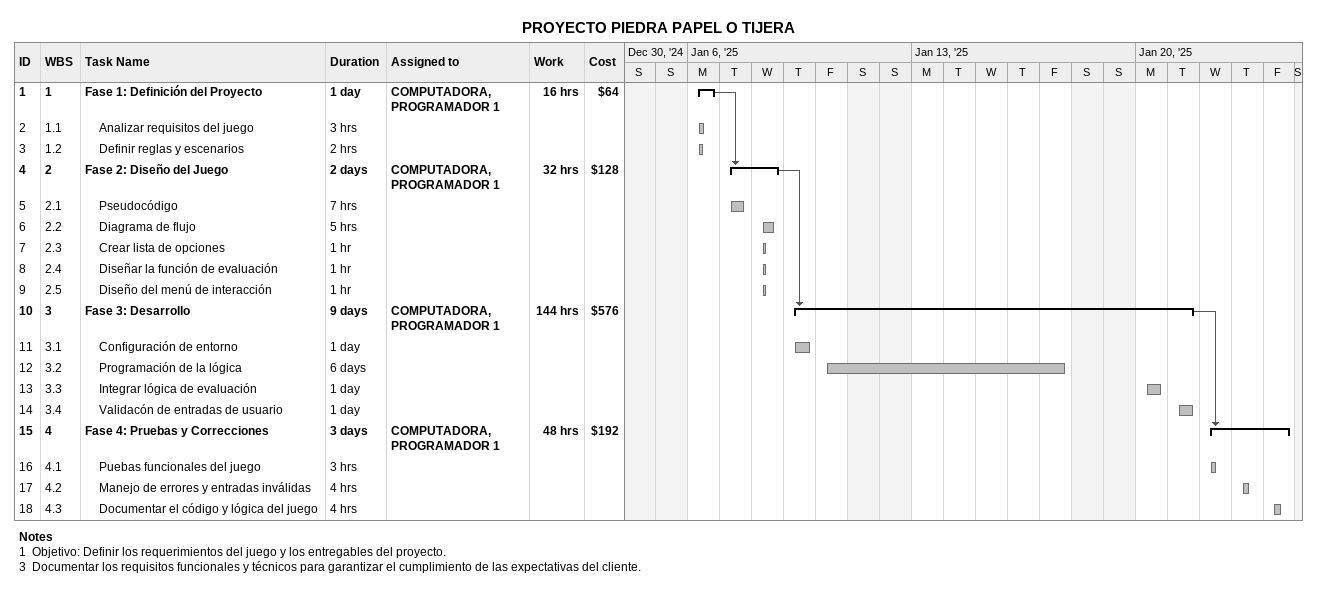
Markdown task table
PROYECTO PIEDRA PAPEL O TIJERA

| ID | WBS | Task | Duration | Start | Finish | Predecessors | Resources | Work (h) | Cost ($) |
|---|---|---|---|---|---|---|---|---|---|
| 1 | 1 | **Fase 1: Definición del Proyecto** | 1d | 2025-01-06 | 2025-01-06 |  | COMPUTADORA, PROGRAMADOR 1 | 16 | 64 |
| 2 | 1.1 | Analizar requisitos del juego | 3h | 2025-01-06 | 2025-01-06 |  |  |  |  |
| 3 | 1.2 | Definir reglas y escenarios | 2h | 2025-01-06 | 2025-01-06 |  |  |  |  |
| 4 | 2 | **Fase 2: Diseño del Juego** | 2d | 2025-01-07 | 2025-01-08 | 1 | COMPUTADORA, PROGRAMADOR 1 | 32 | 128 |
| 5 | 2.1 | Pseudocódigo | 7h | 2025-01-07 | 2025-01-07 |  |  |  |  |
| 6 | 2.2 | Diagrama de flujo | 5h | 2025-01-08 | 2025-01-08 |  |  |  |  |
| 7 | 2.3 | Crear lista de opciones | 1h | 2025-01-08 | 2025-01-08 |  |  |  |  |
| 8 | 2.4 | Diseñar la función de evaluación | 1h | 2025-01-08 | 2025-01-08 |  |  |  |  |
| 9 | 2.5 | Diseño del menú de interacción | 1h | 2025-01-08 | 2025-01-08 |  |  |  |  |
| 10 | 3 | **Fase 3: Desarrollo** | 9d | 2025-01-09 | 2025-01-21 | 4 | COMPUTADORA, PROGRAMADOR 1 | 144 | 576 |
| 11 | 3.1 | Configuración de entorno | 1d | 2025-01-09 | 2025-01-09 |  |  |  |  |
| 12 | 3.2 | Programación de la lógica | 6d | 2025-01-10 | 2025-01-17 |  |  |  |  |
| 13 | 3.3 | Integrar lógica de evaluación | 1d | 2025-01-20 | 2025-01-20 |  |  |  |  |
| 14 | 3.4 | Validacón de entradas de usuario | 1d | 2025-01-21 | 2025-01-21 |  |  |  |  |
| 15 | 4 | **Fase 4: Pruebas y Correcciones** | 3d | 2025-01-22 | 2025-01-24 | 10 | COMPUTADORA, PROGRAMADOR 1 | 48 | 192 |
| 16 | 4.1 | Puebas funcionales del juego | 3h | 2025-01-22 | 2025-01-22 |  |  |  |  |
| 17 | 4.2 | Manejo de errores y entradas inválidas | 4h | 2025-01-23 | 2025-01-23 |  |  |  |  |
| 18 | 4.3 | Documentar el código y lógica del juego | 4h | 2025-01-24 | 2025-01-24 |  |  |  |  |

Notes
- 1: Objetivo: Definir los requerimientos del juego y los entregables del proyecto.
- 3: Documentar los requisitos funcionales y técnicos para garantizar el cumplimiento de las expectativas del cliente.
